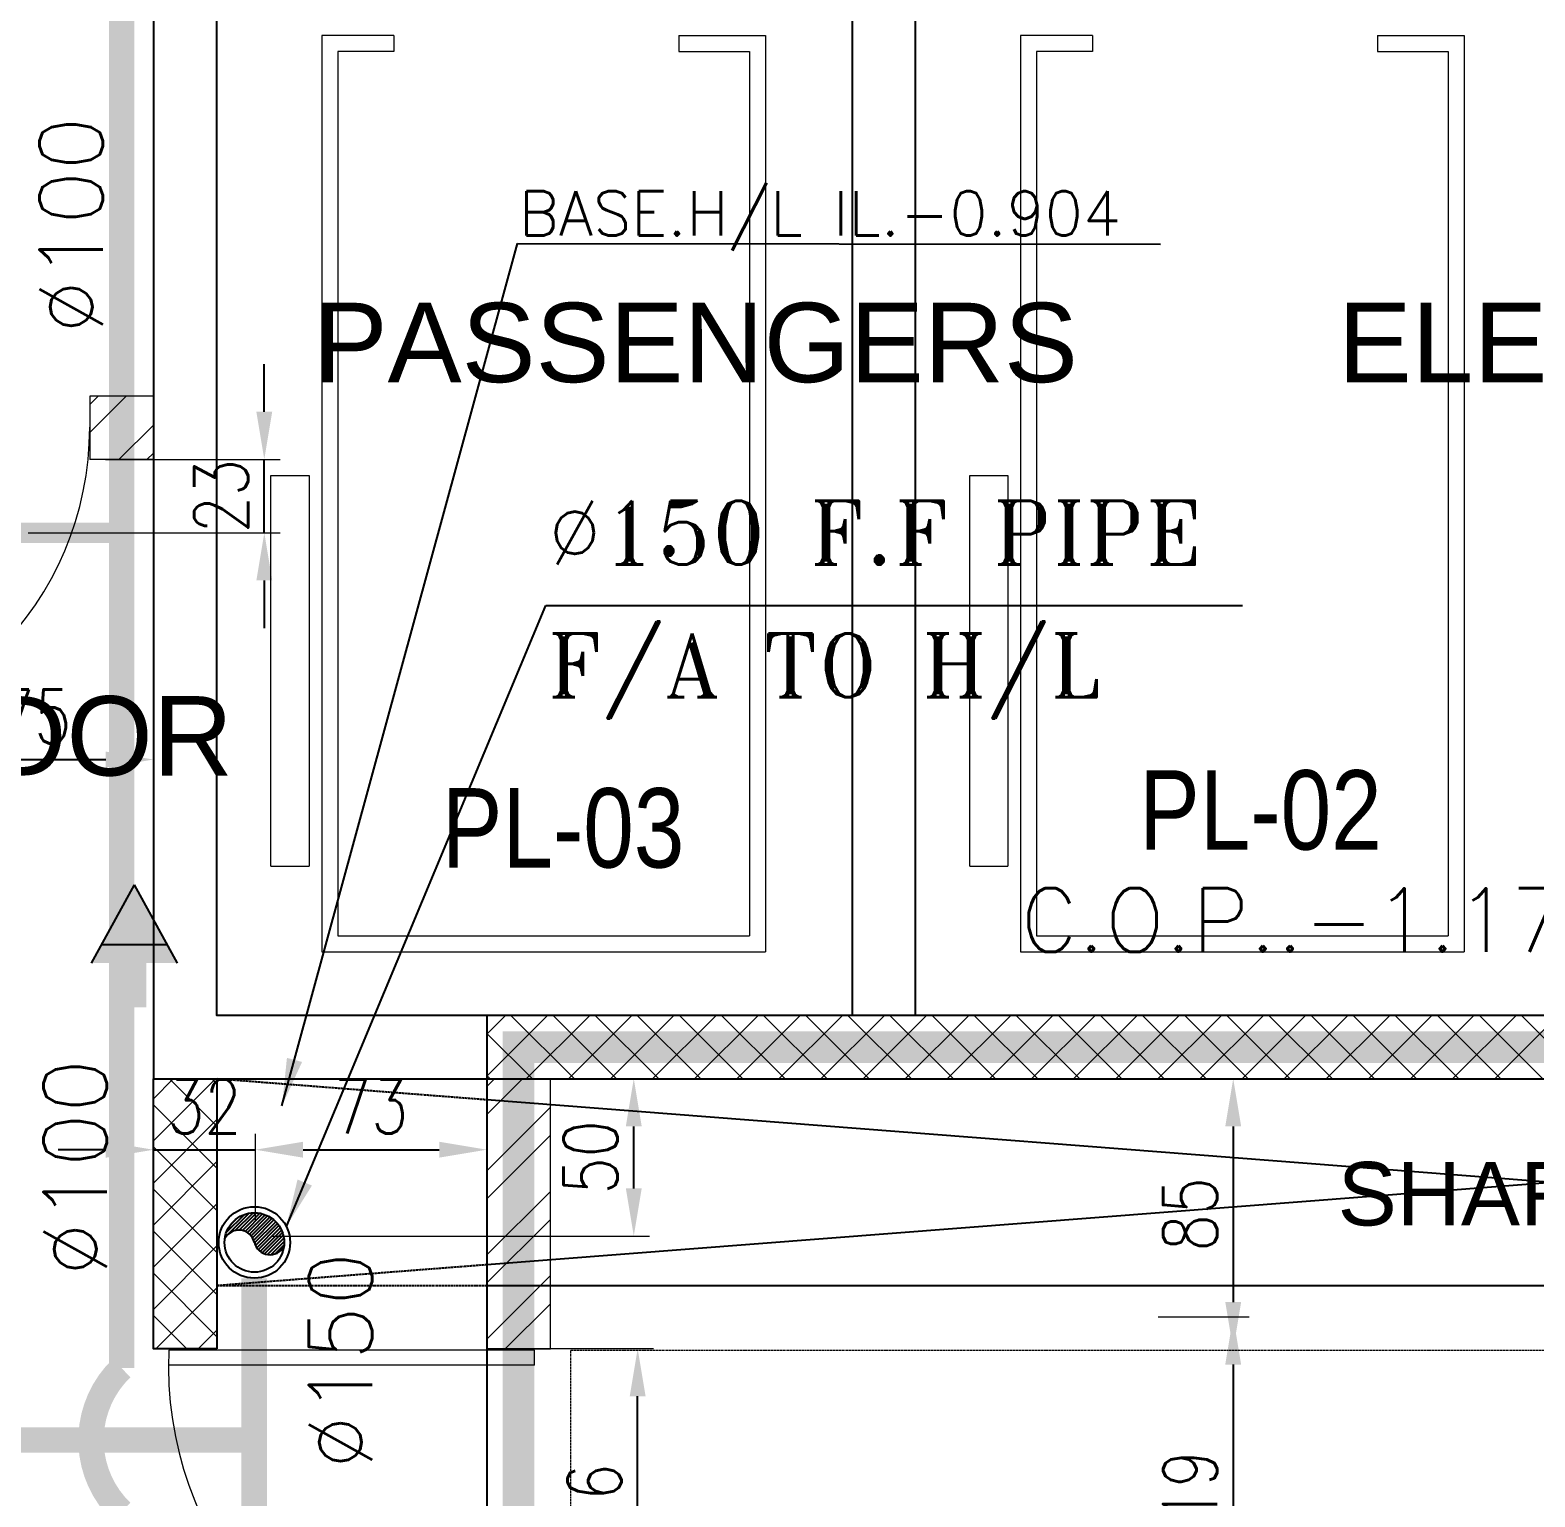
# Model space of a CAD drawing. Header units: inches. Extents: x 1355305 to 1448369, y 326920 to 386626.
# Drawn here: x 1382083 to 1386821, y 348243 to 352862 of the extents above; entities that cross this region are included whole.
import ezdxf
from ezdxf.enums import TextEntityAlignment as Align

# ---------------------------------------------------------------- set-up
doc = ezdxf.new("R2010")
doc.units = ezdxf.units.IN
doc.header["$MEASUREMENT"] = 0
for name, pattern in [('DASHDOT', [1, 0.5, -0.25, 0, -0.25]), ('DASHED2', [9.524999999999999, 6.35, -3.175]), ('HIDDEN', [9.524999999999999, 6.35, -3.175])]:
    doc.linetypes.add(name, pattern=pattern)
for name, color, linetype in [('0-FF-PIPE', 1, 'Continuous'), ('A-TEXT', 3, 'Continuous'), ('CWS', 130, 'Continuous'), ('DIM2', 222, 'Continuous'), ('DR ARROW', 6, 'Continuous'), ('DR-TEXT', 181, 'Continuous'), ('FFNEW', 252, 'Continuous'), ('FIRE BREECHING INLET', 41, 'DASHDOT'), ('FIRE MAIN PIPE', 7, 'Continuous'), ('FP-PIPE', 4, 'Continuous'), ('Hatch', 9, 'Continuous'), ('P-FIRE-TXT', 181, 'Continuous'), ('S-COL', 210, 'Continuous'), ('SHAFT', 7, 'Continuous'), ('SLEEVE', 2, 'Continuous'), ('TAXT', 3, 'Continuous'), ('TEXT', 181, 'Continuous')]:
    doc.layers.add(name, color=color, linetype=linetype)
for name, color, linetype, lineweight in [('A-BLOCK', 43, 'Continuous', 13), ('A-DOOR', 10, 'Continuous', 15), ('A-ELEVATOR', 54, 'Continuous', 5), ('A-HATCH CONCRETE', 254, 'Continuous', 5), ('A-LEASING LINE', 7, 'DASHED2', 9), ('escape route', 8, 'HIDDEN', 15), ('wall hatch', 252, 'Continuous', 0)]:
    doc.layers.add(name, color=color, linetype=linetype, lineweight=lineweight)
doc.styles.add('ARIAL', font='ARIALN.TTF')
doc.styles.add('MECH', font='romans.shx')
doc.styles.add('ROMANS', font='romans__.ttf', dxfattribs={"width": 0.8})
doc.styles.add('ROMANT', font='ROMANT.shx')
doc.styles.add('style1', font='arial.ttf')
doc.dimstyles.new('GRAND CINEMA', dxfattribs={"dimtxt": 180, "dimasz": 150, "dimexe": 0.18, "dimexo": 0.06, "dimgap": 100, "dimtad": 1, "dimdec": 0, "dimlfac": 0.1, "dimzin": 1, "dimdsep": 46, "dimtxsty": 'MECH', "dimcen": 0.09, "dimdle": 0.2, "dimclrd": 222, "dimclre": 222, "dimclrt": 3, "dimadec": 0, "dimazin": 0, "dimtfac": 1, "dimtdec": 0, "dimtix": 1, "dimtmove": 2, "dimatfit": 3, "dimfxl": 1, "dimtolj": 1, "dimtzin": 0, "dimlwd": -1, "dimarcsym": 0})

# ---------------------------------------------------------------- blocks, each defined once
blk = doc.blocks.new('SEDRGFE')
at = {"layer": 'wall hatch', "ltscale": 500}
h = blk.add_hatch(dxfattribs=at)
h.set_pattern_fill('ANSI32', color=250, scale=500)
h.set_pattern_definition([(45, (1341716.94421948, 266100.535076289), (-132.5825214724777, 132.5825214724777), []), (45, (1341805.33256698, 266100.535076289), (-132.5825214724777, 132.5825214724777), [])])
h.paths.add_polyline_path([(1363460.447110906, 684587.5531384656), (1363260.447110906, 684587.5531387597), (1363260.447110906, 683737.5531389068), (1363416.767754842, 683737.5531386128), (1363460.447110887, 683737.5531384657)])
at = {"color": 250, "linetype": 'Continuous', "ltscale": 100}
blk.add_lwpolyline([(1389809.827178306, 674587.5531384656), (1389809.827178306, 680290.4580612421), (1389609.827178306, 680287.5531384655), (1388060.248555238, 680287.5531384657), (1388060.248555238, 686287.5531384657), (1384199.576223855, 686287.5531384068), (1384199.576223855, 693088.7208787417), (1385202.968846387, 692941.6240858629), (1385236.290825309, 693138.9020318149), (1385780.29710761, 696950.2695405331), (1386823.143637744, 704255.839256378), (1386865.470570824, 704552.8382980259), (1351200.254243582, 709613.1173584736), (1350433.73986931, 697904.0557742533), (1372210.580795567, 694796.0376300772), (1372208.772478453, 688237.4433332592), (1371310.458064859, 688237.4433332593), (1371310.458064859, 688037.5531384655), (1371310.458064859, 684787.5531387375), (1363260.447110901, 684787.5531387375), (1363260.447110901, 684587.5531384655), (1363260.447110901, 674587.5531384656), (1389809.827178306, 674587.5531384652)], dxfattribs=at)
at = {"layer": 'A-BLOCK', "color": 250, "ltscale": 100}
for p, q in [((1363260.447110906, 683737.5531387598), (1363260.447110906, 684587.5531387595)), ((1363460.447110906, 683737.5531387598), (1363460.447110906, 684587.5531387595)), ((1363260.447110887, 683737.5531384657), (1363460.447110887, 683737.5531384657)), ((1363460.447110887, 683737.5531384657), (1363260.447110887, 683737.5531384657)), ((1363460.447110906, 683737.5531387598), (1363260.447110906, 683737.5531387598)), ((1363260.447110906, 683737.5531387598), (1363460.447110906, 683737.5531387598))]:
    blk.add_line(p, q, dxfattribs=at)
at = {"layer": 'A-DOOR', "color": 250}
for p, q in [((1363410.447110887, 683734.0389868815), (1363260.447110901, 683734.0389868815)), ((1363410.447110887, 683686.6705655348), (1363410.447110887, 683734.0389868815)), ((1363410.447110887, 683686.6705655348), (1363260.447110901, 683686.6705655348)), ((1363410.447110906, 683686.6705658289), (1363260.447110901, 683686.6705658289))]:
    blk.add_line(p, q, dxfattribs=at)
at = {"layer": 'A-HATCH CONCRETE', "color": 250, "linetype": 'Continuous'}
for p, q in [((1363260.447110901, 684728.6897777807), (1363319.310471586, 684787.5531384657)), ((1363260.447110901, 684596.1072563081), (1363451.892993059, 684787.5531384657)), ((1363536.479967402, 684587.5531384657), (1363336.479967402, 684787.5531384659)), ((1363384.475514531, 684587.5531384659), (1363584.475514531, 684787.5531384657)), ((1363669.062488874, 684587.5531384659), (1363469.062488874, 684787.5531384659)), ((1363517.058036004, 684587.5531384657), (1363717.058036004, 684787.5531384657)), ((1363801.645010347, 684587.5531384657), (1363601.645010347, 684787.5531384657)), ((1363649.640557477, 684587.5531384659), (1363849.640557476, 684787.5531384656)), ((1363934.227531819, 684587.5531384659), (1363734.227531819, 684787.5531384659)), ((1363782.223078949, 684587.5531384657), (1363982.223078949, 684787.5531384657)), ((1364066.810053292, 684587.5531384657), (1363866.810053292, 684787.5531384656)), ((1363914.805600421, 684587.5531384659), (1364114.805600421, 684787.5531384656)), ((1364199.392574764, 684587.5531384659), (1363999.392574764, 684787.5531384657)), ((1364047.388121894, 684587.5531384657), (1364247.388121894, 684787.5531384656)), ((1364331.975096237, 684587.5531384657), (1364131.975096237, 684787.5531384656)), ((1364179.970643366, 684587.5531384659), (1364379.970643366, 684787.5531384656)), ((1364464.557617709, 684587.5531384659), (1364264.557617709, 684787.5531384657)), ((1364312.553164839, 684587.5531384657), (1364512.553165111, 684787.5531387375)), ((1364597.140139182, 684587.5531384657), (1364397.140139182, 684787.5531384657)), ((1364445.135686311, 684587.5531384659), (1364645.135686311, 684787.5531384659)), ((1364729.722660654, 684587.5531384657), (1364529.722660383, 684787.5531387375)), ((1364577.718207784, 684587.5531384657), (1364777.718207784, 684787.553138466)), ((1364862.305182127, 684587.5531384657), (1364662.305182127, 684787.5531384659)), ((1364710.300729256, 684587.5531384659), (1364910.300729256, 684787.5531384659)), ((1364994.887703599, 684587.5531384657), (1364794.887703599, 684787.5531384659)), ((1364842.883250729, 684587.5531384657), (1365042.883250729, 684787.553138466)), ((1365127.470225072, 684587.5531384657), (1364927.470225071, 684787.553138466)), ((1364975.465772201, 684587.5531384659), (1365175.465772201, 684787.5531384659)), ((1365260.052746544, 684587.5531384657), (1365060.052746544, 684787.5531384659)), ((1365108.048293674, 684587.5531384657), (1365308.048293674, 684787.5531384659)), ((1365392.635268016, 684587.5531384657), (1365192.635268016, 684787.553138466)), ((1365240.630815146, 684587.5531384659), (1365440.630815146, 684787.5531384659)), ((1365525.217789489, 684587.5531384657), (1365325.217789489, 684787.5531384659)), ((1365373.213336619, 684587.5531384657), (1365573.213336619, 684787.5531384659)), ((1365657.800310961, 684587.5531384657), (1365457.800310961, 684787.553138466)), ((1365505.795858091, 684587.5531384659), (1365705.795858091, 684787.5531384659)), ((1365790.382832434, 684587.5531384657), (1365590.382832434, 684787.5531384659)), ((1365638.378379564, 684587.5531384657), (1365838.378379564, 684787.5531384657)), ((1365922.965353906, 684587.5531384657), (1365722.965353906, 684787.5531384659)), ((1365770.960901036, 684587.5531384659), (1365970.960901036, 684787.5531384659)), ((1366055.547875379, 684587.5531384657), (1365855.547875379, 684787.5531384659)), ((1365903.543422509, 684587.5531384657), (1366103.543422509, 684787.5531384657)), ((1366188.130396852, 684587.5531384657), (1365988.130396851, 684787.5531384659)), ((1366036.125943981, 684587.5531384659), (1366236.125943981, 684787.5531384659)), ((1366320.712918324, 684587.5531384657), (1366120.712918324, 684787.5531384659)), ((1366168.708465453, 684587.5531384657), (1366368.708465453, 684787.5531384657)), ((1366453.295439796, 684587.5531384657), (1366253.295439796, 684787.5531384659)), ((1366301.290986926, 684587.5531384659), (1366501.290986926, 684787.5531384659)), ((1366585.877961269, 684587.5531384657), (1366385.877961269, 684787.5531384659)), ((1366433.873508398, 684587.5531384657), (1366633.87350843, 684787.5531384976)), ((1366718.460482741, 684587.5531384657), (1366518.460482741, 684787.5531384659)), ((1363403.897445929, 684587.5531384659), (1363260.447110902, 684731.0034734937)), ((1363271.314924457, 684587.5531384657), (1363260.447110901, 684598.4209520213))]:
    blk.add_line(p, q, dxfattribs=at)
at = {"layer": 'escape route', "color": 250, "ltscale": 0.5}
for p, q in [((1363524.576223351, 683734.0389865874), (1381474.57622386, 683734.0389865874)), ((1363524.576223351, 682234.0389865874), (1363524.576223351, 683734.0389865874))]:
    blk.add_line(p, q, dxfattribs=at)
at = {"layer": 'S-COL', "color": 250}
for points in [[(1364410.458064863, 684787.5531387375), (1364410.458064863, 684787.5531384656), (1363260.447110901, 684787.5531384656)], [(1363260.447110901, 684587.5531384657), (1369010.458064863, 684587.5531384657), (1369010.458064863, 684787.5531428793)], [(1366610.458064863, 684787.5531387375), (1366610.458064863, 684787.5531384657), (1364610.458064863, 684787.5531384659)]]:
    blk.add_lwpolyline(points, dxfattribs=at)
at = {"layer": 'SHAFT', "color": 250, "ltscale": 0.5}
for p, q in [((1363260.447110901, 684003.3699566603), (1370810.458064863, 684587.5531384654)), ((1370785.458064863, 683937.5531384654), (1363260.447110901, 684521.5838396341)), ((1363260.447110901, 683937.5531384654), (1370785.458064863, 683937.5531384654))]:
    blk.add_line(p, q, dxfattribs=at)
at = {"layer": 'TAXT', "color": 250, "ltscale": 100, "style": 'style1'}
for p in [(1365939.303889726, 684126.169724406), (1365939.303889745, 684126.1697247)]:
    blk.add_text('SHAFT ABOVE', height=200, dxfattribs=at).set_placement(p)
blk = doc.blocks.new('SWGDCSTHYTD')
at = {"layer": 'A-HATCH CONCRETE'}
h = blk.add_hatch(dxfattribs=at)
h.set_pattern_fill('ANSI37', color=254, scale=750)
h.set_pattern_definition([(45, (1361977.670933246, -12529.20693418721), (-66.29126073623883, 66.29126073623884), []), (135, (1361977.670933246, -12529.20693418721), (-66.29126073623884, -66.29126073623883), [])])
h.paths.add_polyline_path([(1382671.184778631, 405107.8111279896), (1382471.184778631, 405107.8111279896), (1382471.184778631, 405957.811127989), (1382671.184778631, 405957.811127989)])
at = {"layer": 'wall hatch'}
h = blk.add_hatch(dxfattribs=at)
h.set_pattern_fill('ANSI32', color=254, scale=500)
h.set_pattern_definition([(45, (1361977.670933246, -12529.20693418721), (-132.5825214724777, 132.5825214724777), []), (45, (1362066.059280746, -12529.20693418721), (-132.5825214724777, 132.5825214724777), [])])
h.paths.add_polyline_path([(1381154.190470921, 408110.1874043139), (1381154.190470921, 408110.1874043142), (1381154.190470921, 407910.1874046078)])
h.paths.add_polyline_path([(1382471.184778628, 408107.8111279898), (1382270.805396088, 408107.8111279896), (1382270.805396088, 407907.8111279896), (1382471.184778628, 407907.8111279898)])
at = {"color": 254, "linetype": 'Continuous', "ltscale": 100}
blk.add_lwpolyline([(1410070.553892071, 395957.8111279894), (1410070.553892071, 401660.7160507659), (1409870.553892071, 401657.8111279893), (1408320.975269003, 401657.8111279897), (1408320.975269003, 407657.8111279897), (1404460.30293762, 407657.8111279308), (1404460.30293762, 414458.9788682655), (1405463.695560153, 414311.8820753867), (1405497.017539074, 414509.1600213387), (1406041.023821375, 418320.5275300569), (1407083.870351509, 425626.0972459019), (1407126.19728459, 425923.0962875498), (1371460.980957348, 430983.3753479974), (1370694.466583075, 419274.3137637771), (1392471.307509332, 416166.295619601), (1392469.499192218, 409607.7013227831), (1391571.184778624, 409607.7013227831), (1391571.184778624, 409407.8111279893), (1391571.184778624, 406157.8111282613), (1383521.173824667, 406157.8111282613), (1383521.173824667, 405957.8111279893), (1383521.173824667, 395957.8111279894), (1410070.553892071, 395957.811127989)], dxfattribs=at)
at = {"layer": 'A-BLOCK', "color": 254, "ltscale": 100}
for p, q in [((1382470.554166629, 408407.8111279897), (1382470.554166629, 408207.8111279897)), ((1382270.805396107, 408107.811127696), (1382270.805396107, 407907.8111276957)), ((1382270.805396088, 408107.81112799), (1382270.805396088, 407907.8111279898)), ((1382470.554166629, 408107.8111276957), (1382270.805396107, 408107.8111276955)), ((1382470.55416661, 408107.8111279898), (1382270.805396088, 408107.8111279896)), ((1382471.184778628, 407907.8111276957), (1382270.805396107, 407907.8111276955)), ((1382471.184778628, 407907.8111279898), (1382270.805396088, 407907.8111279896)), ((1382670.554166631, 406957.8111279892), (1382670.554166631, 407157.8111280197)), ((1382670.55416665, 406957.8111282833), (1382670.55416665, 407157.8111283138)), ((1382671.18477861, 405957.8111279892), (1383510.930442514, 405957.8111279892)), ((1382671.184778628, 405957.8111282833), (1383510.930442533, 405957.8111282833)), ((1383521.173824671, 405107.8111282836), (1383521.173824671, 405957.8111282833))]:
    blk.add_line(p, q, dxfattribs=at)
at = {"layer": 'A-DOOR', "color": 254}
for p, q in [((1383521.173824667, 405104.2969764053), (1382519.515980746, 405104.2969764053)), ((1383521.173824667, 405056.9285550587), (1382518.542245705, 405056.9285550587)), ((1383521.173824667, 405056.9285553527), (1382518.542245724, 405056.9285553527))]:
    blk.add_line(p, q, dxfattribs=at)
for centre, radius, start, end in [((1381270.805396088, 408010.1874044609), 1000, 270, 0), ((1383667.816992071, 405057.5444444759), 1149.252370833838, 177.6685171881174, 262.6691447262796)]:
    blk.add_arc(centre, radius, start, end, dxfattribs=at)
at = {"layer": 'A-ELEVATOR', "color": 254}
for p, q in [((1383228.506710121, 409242.7037515288), (1383001.625723324, 409242.7035972719)), ((1383228.506710121, 409242.7037515288), (1383001.625723324, 409242.7035972719)), ((1383228.50671014, 409242.7037518228), (1383001.625723342, 409242.703597566)), ((1383228.50671014, 409242.7037518228), (1383001.625723342, 409242.703597566)), ((1383001.625723324, 409242.7035972719), (1383001.626834175, 406358.0217816063)), ((1383001.625723324, 409242.7035972719), (1383001.626834175, 406358.0217816063)), ((1383001.625723342, 409242.703597566), (1383001.626834194, 406358.0217819003)), ((1383001.625723342, 409242.703597566), (1383001.626834194, 406358.0217819003)), ((1383228.506710121, 409242.7036683207), (1383228.506748685, 409192.6712224727)), ((1383228.506710121, 409242.7036683207), (1383228.506748685, 409192.6712224727)), ((1383228.50671014, 409242.7036686147), (1383228.506748704, 409192.6712227667)), ((1383228.50671014, 409242.7036686147), (1383228.506748704, 409192.6712227667)), ((1384125.345709108, 409242.7043686752), (1384398.47465279, 409242.7045229917)), ((1384125.345709108, 409242.7043686752), (1384398.47465279, 409242.7045229917)), ((1384125.345709127, 409242.7043689693), (1384398.474652809, 409242.7045232857)), ((1384125.345709127, 409242.7043689693), (1384398.474652809, 409242.7045232857)), ((1384125.345709108, 409242.7044651752), (1384125.345747672, 409192.6720193272)), ((1384125.345709108, 409242.7044651752), (1384125.345747672, 409192.6720193272)), ((1384125.345709127, 409242.7044654692), (1384125.345747691, 409192.6720196212)), ((1384125.345709127, 409242.7044654692), (1384125.345747691, 409192.6720196212)), ((1384398.47465279, 409242.7045229917), (1384398.475763611, 406358.023249609)), ((1384398.47465279, 409242.7045229917), (1384398.475763611, 406358.023249609)), ((1384398.474652809, 409242.7045232857), (1384398.47576363, 406358.0232499031)), ((1384398.474652809, 409242.7045232857), (1384398.47576363, 406358.0232499031)), ((1385428.506710121, 409242.7037515288), (1385201.625723324, 409242.7035972719)), ((1385428.506710121, 409242.7037515288), (1385201.625723324, 409242.7035972719)), ((1385428.50671014, 409242.7037518228), (1385201.625723342, 409242.703597566)), ((1385428.50671014, 409242.7037518228), (1385201.625723342, 409242.703597566)), ((1385201.625723324, 409242.7035972719), (1385201.626834175, 406358.0217816063)), ((1385201.625723324, 409242.7035972719), (1385201.626834175, 406358.0217816063)), ((1385201.625723342, 409242.703597566), (1385201.626834194, 406358.0217819003)), ((1385201.625723342, 409242.703597566), (1385201.626834194, 406358.0217819003)), ((1385428.506710121, 409242.7036683207), (1385428.506748685, 409192.6712224727)), ((1385428.506710121, 409242.7036683207), (1385428.506748685, 409192.6712224727)), ((1385428.50671014, 409242.7036686147), (1385428.506748704, 409192.6712227667)), ((1385428.50671014, 409242.7036686147), (1385428.506748704, 409192.6712227667)), ((1386325.345709108, 409242.7043686752), (1386598.47465279, 409242.7045229917)), ((1386325.345709108, 409242.7043686752), (1386598.47465279, 409242.7045229917)), ((1386325.345709127, 409242.7043689693), (1386598.474652809, 409242.7045232857)), ((1386325.345709127, 409242.7043689693), (1386598.474652809, 409242.7045232857)), ((1386325.345709108, 409242.7044651752), (1386325.345747672, 409192.6720193272)), ((1386325.345709108, 409242.7044651752), (1386325.345747672, 409192.6720193272)), ((1386325.345709127, 409242.7044654692), (1386325.345747691, 409192.6720196212)), ((1386325.345709127, 409242.7044654692), (1386325.345747691, 409192.6720196212)), ((1386598.47465279, 409242.7045229917), (1386598.475763611, 406358.023249609)), ((1386598.47465279, 409242.7045229917), (1386598.475763611, 406358.023249609)), ((1386598.474652809, 409242.7045232857), (1386598.47576363, 406358.0232499031)), ((1386598.474652809, 409242.7045232857), (1386598.47576363, 406358.0232499031)), ((1383228.506748685, 409192.6713056808), (1383051.658207706, 409192.6711899881)), ((1383228.506748685, 409192.6713056808), (1383051.658207706, 409192.6711899881)), ((1383228.506748704, 409192.6713059748), (1383051.658207725, 409192.6711902822)), ((1383228.506748704, 409192.6713059748), (1383051.658207725, 409192.6711902822)), ((1383051.658207706, 409192.6711899881), (1383051.659241429, 406408.0542660184)), ((1383051.658207706, 409192.6711899881), (1383051.659241429, 406408.0542660184)), ((1383051.658207725, 409192.6711902822), (1383051.659241448, 406408.0542663125)), ((1383051.658207725, 409192.6711902822), (1383051.659241448, 406408.0542663125)), ((1384125.345747672, 409192.6719228273), (1384348.442245536, 409192.6720385795)), ((1384125.345747672, 409192.6719228273), (1384348.442245536, 409192.6720385795)), ((1384125.345747691, 409192.6719231213), (1384348.442245555, 409192.6720388735)), ((1384125.345747691, 409192.6719231213), (1384348.442245555, 409192.6720388735)), ((1384348.442245536, 409192.6720385795), (1384348.443279229, 406408.0556568928)), ((1384348.442245536, 409192.6720385795), (1384348.443279229, 406408.0556568928)), ((1384348.442245555, 409192.6720388735), (1384348.443279248, 406408.0556571869)), ((1384348.442245555, 409192.6720388735), (1384348.443279248, 406408.0556571869)), ((1385428.506748685, 409192.6713056808), (1385251.658207706, 409192.6711899881)), ((1385428.506748685, 409192.6713056808), (1385251.658207706, 409192.6711899881)), ((1385428.506748704, 409192.6713059748), (1385251.658207725, 409192.6711902822)), ((1385428.506748704, 409192.6713059748), (1385251.658207725, 409192.6711902822)), ((1385251.658207706, 409192.6711899881), (1385251.659241429, 406408.0542660184)), ((1385251.658207706, 409192.6711899881), (1385251.659241429, 406408.0542660184)), ((1385251.658207725, 409192.6711902822), (1385251.659241448, 406408.0542663125)), ((1385251.658207725, 409192.6711902822), (1385251.659241448, 406408.0542663125)), ((1386325.345747672, 409192.6719228273), (1386548.442245536, 409192.6720385795)), ((1386325.345747672, 409192.6719228273), (1386548.442245536, 409192.6720385795)), ((1386325.345747691, 409192.6719231213), (1386548.442245555, 409192.6720388735)), ((1386325.345747691, 409192.6719231213), (1386548.442245555, 409192.6720388735)), ((1386548.442245536, 409192.6720385795), (1386548.443279229, 406408.0556568928)), ((1386548.442245536, 409192.6720385795), (1386548.443279229, 406408.0556568928)), ((1386548.442245555, 409192.6720388735), (1386548.443279248, 406408.0556571869)), ((1386548.442245555, 409192.6720388735), (1386548.443279248, 406408.0556571869)), ((1382841.54786264, 407857.550191665), (1382961.625732622, 407857.550284231)), ((1382841.54786264, 407857.550191665), (1382961.625732622, 407857.550284231)), ((1382841.547862659, 407857.550191959), (1382961.625732641, 407857.550284525)), ((1382841.547862659, 407857.550191959), (1382961.625732641, 407857.550284525)), ((1382841.548610678, 406627.7913245204), (1382841.548127195, 407857.550191665)), ((1382841.548610678, 406627.7913245204), (1382841.548127195, 407857.550191665)), ((1382841.548610697, 406627.7913248144), (1382841.548127214, 407857.550191959)), ((1382841.548610697, 406627.7913248144), (1382841.548127214, 407857.550191959)), ((1382961.625997177, 407857.550284231), (1382961.626560322, 406627.7914170864)), ((1382961.625997177, 407857.550284231), (1382961.626560322, 406627.7914170864)), ((1382961.625997196, 407857.550284525), (1382961.62656034, 406627.7914173804)), ((1382961.625997196, 407857.550284525), (1382961.62656034, 406627.7914173804)), ((1385041.54786264, 407857.550191665), (1385161.625732622, 407857.550284231)), ((1385041.54786264, 407857.550191665), (1385161.625732622, 407857.550284231)), ((1385041.547862659, 407857.550191959), (1385161.625732641, 407857.550284525)), ((1385041.547862659, 407857.550191959), (1385161.625732641, 407857.550284525)), ((1385041.548610678, 406627.7913245204), (1385041.548127195, 407857.550191665)), ((1385041.548610678, 406627.7913245204), (1385041.548127195, 407857.550191665)), ((1385041.548610697, 406627.7913248144), (1385041.548127214, 407857.550191959)), ((1385041.548610697, 406627.7913248144), (1385041.548127214, 407857.550191959)), ((1385161.625997177, 407857.550284231), (1385161.626560322, 406627.7914170864)), ((1385161.625997177, 407857.550284231), (1385161.626560322, 406627.7914170864)), ((1385161.625997196, 407857.550284525), (1385161.62656034, 406627.7914173804)), ((1385161.625997196, 407857.550284525), (1385161.62656034, 406627.7914173804)), ((1382841.548610678, 406627.7913245204), (1382961.626560322, 406627.7913795077)), ((1382841.548610678, 406627.7913245204), (1382961.626560322, 406627.7913795077)), ((1382841.548610697, 406627.7913248144), (1382961.62656034, 406627.7913798018)), ((1382841.548610697, 406627.7913248144), (1382961.62656034, 406627.7913798018)), ((1385041.548610678, 406627.7913245204), (1385161.626838079, 406627.7914170864)), ((1385041.548610678, 406627.7913245204), (1385161.626838079, 406627.7914170864)), ((1385041.548610697, 406627.7913248144), (1385161.626838098, 406627.7914173804)), ((1385041.548610697, 406627.7913248144), (1385161.626838098, 406627.7914173804)), ((1383051.659241429, 406408.0545305439), (1384348.443279229, 406408.0553790756)), ((1383051.659241429, 406408.0545305439), (1384348.443279229, 406408.0553790756)), ((1383051.659241448, 406408.0545308379), (1384348.443279248, 406408.0553793696)), ((1383051.659241448, 406408.0545308379), (1384348.443279248, 406408.0553793696)), ((1385251.659241429, 406408.0545305439), (1386548.443279229, 406408.0553790756)), ((1385251.659241429, 406408.0545305439), (1386548.443279229, 406408.0553790756)), ((1385251.659241448, 406408.0545308379), (1386548.443279248, 406408.0553793696)), ((1385251.659241448, 406408.0545308379), (1386548.443279248, 406408.0553793696)), ((1383001.626834145, 406358.0220461317), (1384398.475763611, 406358.0229718514)), ((1383001.626834145, 406358.0220461317), (1384398.475763611, 406358.0229718514)), ((1383001.626834164, 406358.0220464257), (1384398.47576363, 406358.0229721455)), ((1383001.626834164, 406358.0220464257), (1384398.47576363, 406358.0229721455)), ((1385201.626834145, 406358.0220461317), (1386598.475763611, 406358.0229718514)), ((1385201.626834145, 406358.0220461317), (1386598.475763611, 406358.0229718514)), ((1385201.626834164, 406358.0220464257), (1386598.47576363, 406358.0229721455)), ((1385201.626834164, 406358.0220464257), (1386598.47576363, 406358.0229721455))]:
    blk.add_line(p, q, dxfattribs=at)
at = {"layer": 'S-COL', "color": 254, "linetype": 'ByBlock'}
blk.add_lwpolyline([(1386871.184778628, 406157.8111279896), (1384871.184778628, 406157.8111279897), (1384871.184778628, 409407.8111279896), (1385271.184778628, 409407.8111279896), (1385271.184778628, 409607.8111279894), (1384271.184778628, 409607.8111279897), (1384271.184778628, 409457.8111278246), (1384271.185362583, 409457.8111278246), (1384271.185362583, 409407.8111279896), (1384671.184778628, 409407.8111279896), (1384671.184778628, 406157.8111279894), (1382671.184778628, 406157.8111279894), (1382671.184778628, 409407.8111279898), (1383071.184778628, 409407.8111279898), (1383071.184778628, 409607.8111279897), (1382471.184778628, 409607.8111279897), (1382471.184778628, 405957.8111279896), (1383521.173824667, 405957.8111279896)], dxfattribs=at)
blk.add_lwpolyline([(1382671.184778631, 405107.8111279896), (1382471.184778631, 405107.8111279896), (1382471.184778631, 405957.811127989), (1382671.184778631, 405957.811127989)], close=True, dxfattribs=at)
at = {"layer": 'SHAFT', "color": 254, "linetype": 'HIDDEN', "ltscale": 0.5}
for p, q in [((1383521.173824667, 405891.841829158), (1382671.184778628, 405957.8111282833)), ((1382670.554166649, 405307.8111279892), (1383521.173824667, 405373.6279461842)), ((1382670.554166649, 405307.8111279892), (1383521.173824667, 405307.8111279892))]:
    blk.add_line(p, q, dxfattribs=at)
at = {"layer": 'A-TEXT', "color": 254, "style": 'ARIAL'}
for s, p in [('PL-02', (1385574.926333731, 406679.7710805928)), ('PL-02', (1385574.92633375, 406679.7710808868)), ('PL-03', (1383379.165900846, 406623.3393452148)), ('PL-03', (1383379.165900865, 406623.3393455088))]:
    blk.add_text(s, height=250, rotation=0.004241547478433473, dxfattribs=at).set_placement(p)
at = {"layer": 'TEXT', "color": 254, "ltscale": 0.5, "style": 'style1'}
for s, p in [('PASSENGERS ', (1382975.94737881, 408151.6535938027)), ('ELEVATOR', (1386200.447336707, 408151.6535938027))]:
    blk.add_text(s, height=250, dxfattribs=at).set_placement(p)
at = {"layer": 'TEXT', "color": 254, "ltscale": 0.5, "insert": (1380820.302937116, 407163.1125613375), "char_height": 250, "width": 4139.905060350208, "attachment_point": 1, "style": 'style1'}
blk.add_mtext('CORRIDOR', dxfattribs=at)
blk = doc.blocks.new('*D1078')
at = {"layer": 'Defpoints', "color": 0, "transparency": 16777216}
for p in [(12613.32227136148, -24364.31499755429), (12613.32227136148, -25217.82914943254), (12613.32227136148, -25217.82914943254)]:
    blk.add_point(p, dxfattribs=at)
at = {"layer": 'DIM2', "color": 222, "transparency": 16777216}
blk.add_line((12613.32227136148, -24514.31499755429), (12613.32227136148, -25067.82914943254), dxfattribs=at)
for points in [[(12588.32227136148, -24514.31499755429), (12638.32227136148, -24514.31499755429), (12613.32227136148, -24364.31499755429)], [(12588.32227136148, -25067.82914943254), (12638.32227136148, -25067.82914943254), (12613.32227136148, -25217.82914943254)]]:
    blk.add_solid(points, dxfattribs=at)
at = {"layer": 'DIM2', "color": 3, "transparency": 16777216, "insert": (12477.54040539565, -24791.07207349341), "char_height": 170, "attachment_point": 5, "rotation": 90, "style": 'ROMANS'}
blk.add_mtext('\\A1;85', dxfattribs=at)
blk = doc.blocks.new('*D1079')
at = {"layer": 'Defpoints', "color": 0, "transparency": 16777216}
for p in [(12326.79724401794, -25114.3793406703), (11657.75020081806, -26304.33701195318), (12613.26227136166, -26304.33701195318)]:
    blk.add_point(p, dxfattribs=at)
at = {"layer": 'DIM2', "color": 222, "lineweight": -2, "transparency": 16777216}
for p, q in [((12376.79724401794, -25114.3793406703), (12663.26227136166, -25114.3793406703)), ((11707.75020081806, -26304.33701195318), (12663.26227136166, -26304.33701195318))]:
    blk.add_line(p, q, dxfattribs=at)
at = {"layer": 'DIM2', "color": 222, "transparency": 16777216}
blk.add_line((12613.26227136166, -25264.3793406703), (12613.26227136166, -26154.33701195318), dxfattribs=at)
for points in [[(12588.26227136166, -25264.3793406703), (12638.26227136166, -25264.3793406703), (12613.26227136166, -25114.3793406703)], [(12588.26227136166, -26154.33701195318), (12638.26227136166, -26154.33701195318), (12613.26227136166, -26304.33701195318)]]:
    blk.add_solid(points, dxfattribs=at)
at = {"layer": 'DIM2', "color": 3, "transparency": 16777216, "insert": (12477.48040539583, -25709.35817631174), "char_height": 170, "attachment_point": 5, "rotation": 90, "style": 'ROMANS'}
blk.add_mtext('\\A1;119', dxfattribs=at)
blk = doc.blocks.new('*D1227')
at = {"layer": 'Defpoints', "color": 0, "transparency": 16777216}
for p in [(9012.942888821475, -22414.3149978483), (9562.460128779756, -22414.3149978483), (8769.406999101397, -22645.53635110235)]:
    blk.add_point(p, dxfattribs=at)
at = {"layer": 'DIM2', "color": 252, "transparency": 16777216}
for p, q in [((9562.460128779756, -22264.3149978483), (9562.460128779756, -22114.3149978483)), ((9562.460128779756, -22645.53635110235), (9562.460128779756, -22414.3149978483)), ((9562.460128779756, -22795.53635110235), (9562.460128779756, -22945.53635110235))]:
    blk.add_line(p, q, dxfattribs=at)
at = {"layer": 'DIM2', "color": 252, "lineweight": -2, "transparency": 16777216}
for p, q in [((9062.942888821475, -22414.3149978483), (9612.460128779756, -22414.3149978483)), ((8819.406999101397, -22645.53635110235), (9612.460128779756, -22645.53635110235))]:
    blk.add_line(p, q, dxfattribs=at)
at = {"layer": 'DIM2', "color": 252, "transparency": 16777216}
for points in [[(9537.460128779756, -22264.3149978483), (9587.460128779756, -22264.3149978483), (9562.460128779756, -22414.3149978483)], [(9537.460128779756, -22795.53635110235), (9587.460128779756, -22795.53635110235), (9562.460128779756, -22645.53635110235)]]:
    blk.add_solid(points, dxfattribs=at)
at = {"layer": 'DIM2', "color": 252, "transparency": 16777216, "insert": (9426.678262813924, -22529.92567447532), "char_height": 170, "attachment_point": 5, "rotation": 90, "style": 'ROMANS'}
blk.add_mtext('\\A1;23', dxfattribs=at)
blk = doc.blocks.new('*D1229')
at = {"layer": 'Defpoints', "color": 0, "transparency": 16777216}
for p in [(8463.198696576757, -23002.45773706603), (9213.322271361481, -23002.45773706603), (9213.322271361481, -23359.31912302988)]:
    blk.add_point(p, dxfattribs=at)
at = {"layer": 'DIM2', "color": 252, "lineweight": -2, "transparency": 16777216}
for p, q in [((8463.198696576757, -23052.45773706603), (8463.198696576757, -23409.31912302988)), ((9213.322271361481, -23052.45773706603), (9213.322271361481, -23409.31912302988))]:
    blk.add_line(p, q, dxfattribs=at)
at = {"layer": 'DIM2', "color": 252, "transparency": 16777216}
blk.add_line((8613.198696576757, -23359.31912302988), (9063.322271361481, -23359.31912302988), dxfattribs=at)
for points in [[(8613.198696576757, -23334.31912302988), (8613.198696576757, -23384.31912302988), (8463.198696576757, -23359.31912302988)], [(9063.322271361481, -23334.31912302988), (9063.322271361481, -23384.31912302988), (9213.322271361481, -23359.31912302988)]]:
    blk.add_solid(points, dxfattribs=at)
at = {"layer": 'DIM2', "color": 252, "transparency": 16777216, "insert": (8838.26048396912, -23223.53725706405), "char_height": 170, "attachment_point": 5, "style": 'ROMANS'}
blk.add_mtext('\\A1;75', dxfattribs=at)
blk = doc.blocks.new('*D1232')
at = {"layer": 'Defpoints', "color": 0, "transparency": 16777216}
for p in [(10263.3113174045, -25214.31499755429), (10738.0422568405, -25214.31499755429), (9530.716301304987, -26170.56536789879)]:
    blk.add_point(p, dxfattribs=at)
at = {"layer": 'DIM2', "color": 252, "lineweight": -2, "transparency": 16777216}
for p, q in [((10313.3113174045, -25214.31499755429), (10788.0422568405, -25214.31499755429)), ((9580.716301304987, -26170.56536789879), (10788.0422568405, -26170.56536789879))]:
    blk.add_line(p, q, dxfattribs=at)
at = {"layer": 'DIM2', "color": 252, "transparency": 16777216}
blk.add_line((10738.0422568405, -26020.56536789879), (10738.0422568405, -25364.31499755429), dxfattribs=at)
for points in [[(10713.0422568405, -25364.31499755429), (10763.0422568405, -25364.31499755429), (10738.0422568405, -25214.31499755429)], [(10713.0422568405, -26020.56536789879), (10763.0422568405, -26020.56536789879), (10738.0422568405, -26170.56536789879)]]:
    blk.add_solid(points, dxfattribs=at)
at = {"layer": 'DIM2', "color": 252, "transparency": 16777216, "insert": (10602.26039087467, -25692.44018272654), "char_height": 170, "attachment_point": 5, "rotation": 90, "style": 'ROMANS'}
blk.add_mtext('\\A1;96', dxfattribs=at)
blk = doc.blocks.new('*D1289')
at = {"layer": 'Defpoints', "color": 0, "transparency": 16777216}
for p in [(9534.43622514233, -24588.02416202921), (9213.32227136381, -24775.13207261969), (9534.43622514233, -24859.72482614167)]:
    blk.add_point(p, dxfattribs=at)
at = {"layer": 'DIM2', "color": 252, "lineweight": -2, "transparency": 16777216}
for p, q in [((9213.32227136381, -24725.13207261969), (9213.32227136381, -24538.02416202921)), ((9534.43622514233, -24809.72482614167), (9534.43622514233, -24538.02416202921))]:
    blk.add_line(p, q, dxfattribs=at)
at = {"layer": 'DIM2', "color": 252, "transparency": 16777216}
for p, q in [((9063.32227136381, -24588.02416202921), (8913.32227136381, -24588.02416202921)), ((9213.32227136381, -24588.02416202921), (9534.43622514233, -24588.02416202921)), ((9684.43622514233, -24588.02416202921), (9834.43622514233, -24588.02416202921))]:
    blk.add_line(p, q, dxfattribs=at)
for points in [[(9063.32227136381, -24563.02416202921), (9063.32227136381, -24613.02416202921), (9213.32227136381, -24588.02416202921)], [(9684.43622514233, -24563.02416202921), (9684.43622514233, -24613.02416202921), (9534.43622514233, -24588.02416202921)]]:
    blk.add_solid(points, dxfattribs=at)
at = {"layer": 'DIM2', "color": 252, "transparency": 16777216, "insert": (9373.87924825307, -24452.24229606337), "char_height": 170, "attachment_point": 5, "style": 'ROMANS'}
blk.add_mtext('\\A1;32', dxfattribs=at)
blk = doc.blocks.new('*D1290')
at = {"layer": 'Defpoints', "color": 0, "transparency": 16777216}
for p in [(10263.3113174045, -24587.84416202916), (9534.43622514233, -24723.7544940855), (10263.3113174045, -24723.7544940855)]:
    blk.add_point(p, dxfattribs=at)
at = {"layer": 'DIM2', "color": 252, "lineweight": -2, "transparency": 16777216}
for p, q in [((9534.43622514233, -24673.7544940855), (9534.43622514233, -24537.84416202916)), ((10263.3113174045, -24673.7544940855), (10263.3113174045, -24537.84416202916))]:
    blk.add_line(p, q, dxfattribs=at)
at = {"layer": 'DIM2', "color": 252, "transparency": 16777216}
blk.add_line((9684.43622514233, -24587.84416202916), (10113.3113174045, -24587.84416202916), dxfattribs=at)
for points in [[(9684.43622514233, -24562.84416202916), (9684.43622514233, -24612.84416202916), (9534.43622514233, -24587.84416202916)], [(10113.3113174045, -24562.84416202916), (10113.3113174045, -24612.84416202916), (10263.3113174045, -24587.84416202916)]]:
    blk.add_solid(points, dxfattribs=at)
at = {"layer": 'DIM2', "color": 252, "transparency": 16777216, "insert": (9898.873771273415, -24452.06229606332), "char_height": 170, "attachment_point": 5, "style": 'ROMANS'}
blk.add_mtext('\\A1;73', dxfattribs=at)
blk = doc.blocks.new('*D1291')
at = {"layer": 'Defpoints', "color": 0, "transparency": 16777216}
for p in [(10542.18634238141, -24364.31499755429), (10725.84389054542, -24364.31499755429), (9534.43622514233, -24859.72482614167)]:
    blk.add_point(p, dxfattribs=at)
at = {"layer": 'DIM2', "color": 252, "lineweight": -2, "transparency": 16777216}
for p, q in [((10592.18634238141, -24364.31499755429), (10775.84389054542, -24364.31499755429)), ((9584.43622514233, -24859.72482614167), (10775.84389054542, -24859.72482614167))]:
    blk.add_line(p, q, dxfattribs=at)
at = {"layer": 'DIM2', "color": 252, "transparency": 16777216}
blk.add_line((10725.84389054542, -24709.72482614167), (10725.84389054542, -24514.31499755429), dxfattribs=at)
for points in [[(10700.84389054542, -24514.31499755429), (10750.84389054542, -24514.31499755429), (10725.84389054542, -24364.31499755429)], [(10700.84389054542, -24709.72482614167), (10750.84389054542, -24709.72482614167), (10725.84389054542, -24859.72482614167)]]:
    blk.add_solid(points, dxfattribs=at)
at = {"layer": 'DIM2', "color": 252, "transparency": 16777216, "insert": (10590.06202457959, -24612.01991184798), "char_height": 170, "attachment_point": 5, "rotation": 90, "style": 'ROMANS'}
blk.add_mtext('\\A1;50', dxfattribs=at)
blk = doc.blocks.new('A$C6DC347C1')
at = {"layer": 'DR ARROW'}
h = blk.add_hatch(color=252, dxfattribs=at)
h.paths.add_polyline_path([(9153.863460351247, -23753.71639345062), (9018.384570523398, -24000.15407629573), (9289.342350179097, -24000.15407629573)])
h.paths.add_polyline_path([(9117.177623271942, -24000.15407629573), (9117.17762327171, -24140.01335163828), (9190.549297430785, -24140.01335163828), (9190.549297430785, -24000.15407629573)])
at = {"layer": 'Hatch', "linetype": 'Continuous', "ltscale": 0.12}
h = blk.add_hatch(dxfattribs=at)
h.set_pattern_fill('ANSI31', color=252, scale=62.4999999999964, style=0)
h.set_pattern_definition([(45, (-508909.139462749, 33131.7665658202), (-5.524271728019557, 5.524271728019557), [])])
h.paths.add_polyline_path([(9581.543807248818, -24800.69759061607), (9481.110695406329, -24800.69759061607, 0.1275357499805881), (9448.96966482047, -24835.07259811193), (9613.684837834677, -24835.07259811193, 0.1275357499805881)])
h.paths.add_polyline_path([(9481.110695406329, -24800.69759061607), (9581.543807248818, -24800.69759061607, 0.2904089347711163)])
edge = h.paths.add_edge_path()
edge.add_arc((9482.43755369354, -24891.29756362014), 50.20879040385586, 25.79687055181266, 151.1693659944488)
edge.add_arc((9531.32725132769, -24879.86427454668), 93.75002044327373, 151.4596345147502, 172.1659704341163, ccw=False)
edge.add_line((9448.96966482047, -24835.07259811193), (9613.684837834677, -24835.07259811193))
edge.add_arc((9531.32725132769, -24879.86427454767), 93.75002044360134, 6.379370209403589, 28.540365485885104, ccw=False)
edge.add_line((9624.496770707192, -24869.44760560774), (9527.642663677922, -24869.44760560774))
edge = h.paths.add_edge_path()
edge.add_arc((9482.437553693308, -24891.29756361898), 50.20879040385586, 13.16257487257296, 25.7968705502767)
edge.add_line((9527.642663678154, -24869.44760560774), (9624.496770707192, -24869.44760560774))
edge.add_arc((9531.327251327457, -24879.86427454569), 93.7500204434071, -7.834029566844777, 6.379370208215676, ccw=False)
edge.add_arc((9580.216948962072, -24868.43098547205), 50.20879040378411, 193.162574874311, 331.16936599262306, ccw=False)
at = {"layer": '0-FF-PIPE', "color": 252}
blk.add_circle((9531.32725132769, -24879.86427454639), 112.4999999999935, dxfattribs=at)
at = {"layer": 'A-LEASING LINE', "color": 6, "const_width": 100}
blk.add_lwpolyline([(-1796.984509943053, 660.5277291796519), (-2564.129471794469, -11048.53309907025), (19312.71103929332, -14170.91384770192), (19312.70778373093, -20715.1460422005), (18412.58874864131, -20714.92543461884), (18412.58874864154, -24265.03573840996), (10362.57779113227, -24265.0357384099), (10362.57779819821, -34365.03573841002), (36711.95786208869, -34365.03573841002), (36711.95786208869, -28765.03573841014), (34962.36481290427, -28765.03573841008), (34962.39366513677, -22740.03912831878), (31101.69479925069, -22740.03234861884), (31101.70690763742, -15751.78849494434), (32125.294281726, -15898.56236532785), (33276.09185927338, -7757.750078286394), (33283.75768017606, -7758.844479876221), (33770.8585376821, -4393.314091044303), (-1796.984509943053, 660.5277291796519)], dxfattribs=at)
at = {"layer": 'CWS', "color": 252, "linetype": 'Continuous', "ltscale": 0.12}
blk.add_circle((9531.32725132769, -24879.86427454639), 93.75002044330022, dxfattribs=at)
at = {"layer": 'DR ARROW', "color": 252}
for p, q in [((9018.384570523398, -24000.15407629573), (9153.863460351247, -23753.71639345062)), ((9153.863460351247, -23753.71639345062), (9153.863460351247, -23753.71639345062)), ((9289.342350179097, -24000.15407629573), (9153.863460351247, -23753.71639345062)), ((9258.077990988037, -23943.28384179302), (9049.648929714458, -23943.28384179302))]:
    blk.add_line(p, q, dxfattribs=at)
at = {"layer": 'FIRE BREECHING INLET', "color": 252, "ltscale": 500, "const_width": 80}
blk.add_lwpolyline([(3798.444337172201, -25502.01324144111), (9531.021534859436, -25502.01324144111)], dxfattribs=at)
at = {"layer": 'FIRE MAIN PIPE', "color": 252, "const_width": 80}
for points in [[(9113.219360637246, -19911.2316067089), (9113.219360637246, -25275.62801121012)], [(9530.599962118315, -25711.28930466989), (9530.599962118315, -24992.4570069203)]]:
    blk.add_lwpolyline(points, dxfattribs=at)
blk.add_lwpolyline([(9113.219360637246, -25275.62801121012, 0.4259982486409651), (9113.219360637246, -25728.3984716722, 3.204989905846004)], format="xyb", dxfattribs=at)
at = {"layer": 'FP-PIPE', "color": 252, "const_width": 65}
blk.add_lwpolyline([(8563.288112771465, -22645.6006942183), (9112.582735818345, -22645.6006942183)], dxfattribs=at)
at = {"layer": 'Hatch', "color": 252, "linetype": 'Continuous', "ltscale": 0.12}
for centre, start, end in [((9482.43755369354, -24891.29756362049), 13.16257487462834, 151.1693659962984), ((9580.216948962072, -24868.43098547205), 193.1625748746283, 331.1693659962984)]:
    blk.add_arc(centre, 50.20879040393672, start, end, dxfattribs=at)
at = {"layer": 'DR-TEXT', "color": 252}
for s, height, style, p in [('BASE.H/L IL.-0.904', 140, 'MECH', (10363.86580429645, -21709.74155891285)), ('%%C150 F.F PIPE ', 200.6225524651017, 'ROMANT', (10454.13963811961, -22745.62866771029)), ('F/A TO H/L', 200.6225524651017, 'ROMANT', (10454.13963811961, -23163.14207386813))]:
    blk.add_text(s, height=height, dxfattribs=dict(at, style=style)).set_placement(p)
at = {"layer": 'P-FIRE-TXT', "color": 252, "style": 'MECH'}
for s, p in [('%%C100', (8954.411012663273, -21676.76398876478)), ('%%C100', (8967.167929301271, -24643.8290699129)), ('%%C150', (9802.301639986923, -25251.3592970678))]:
    blk.add_text(s, height=200, rotation=90, dxfattribs=at).set_placement(p, align=Align.MIDDLE_CENTER)
at = {"layer": 'SLEEVE', "color": 252, "style": 'MECH'}
blk.add_text('C.O.P..-1.170', height=200, dxfattribs=at).set_placement((11943.66141617112, -23964.8248199721))
at = {"layer": 'DIM2', "color": 252}
for base, p1, p2, picture, middle in [((9562.460128779756, -22414.3149978483), (8769.406999101397, -22645.53635110235), (9012.942888821475, -22414.3149978483), '*D1227', (9426.678262813924, -22529.92567447532)), ((10725.84389054542, -24364.31499755429), (9534.43622514233, -24859.72482614167), (10542.18634238141, -24364.31499755429), '*D1291', (10590.06202457959, -24612.01991184798)), ((10738.0422568405, -25214.31499755429), (9530.716301304987, -26170.56536789879), (10263.3113174045, -25214.31499755429), '*D1232', (10602.26039087467, -25692.44018272654))]:
    dim = blk.add_linear_dim(base=base, p1=p1, p2=p2, angle=90, dimstyle='GRAND CINEMA', override={"dimtxt": 170, "dimexe": 50, "dimexo": 50, "dimgap": 50, "dimtxsty": 'ROMANS', "dimclrd": 252, "dimclre": 252, "dimclrt": 252, "dimfxl": 6000}, dxfattribs=at)
    dim.commit()
    dim.dimension.update_dxf_attribs({"geometry": picture, "text_midpoint": middle})
for base, p1, p2, picture, middle in [((9213.322271361481, -23359.31912302988), (8463.198696576757, -23002.45773706603), (9213.322271361481, -23002.45773706603), '*D1229', (8838.26048396912, -23223.53725706405)), ((9534.43622514233, -24588.02416202921), (9213.32227136381, -24775.13207261969), (9534.43622514233, -24859.72482614167), '*D1289', (9373.87924825307, -24452.24229606337)), ((10263.3113174045, -24587.84416202916), (9534.43622514233, -24723.7544940855), (10263.3113174045, -24723.7544940855), '*D1290', (9898.873771273415, -24452.06229606332))]:
    dim = blk.add_linear_dim(base=base, p1=p1, p2=p2, dimstyle='GRAND CINEMA', override={"dimtxt": 170, "dimexe": 50, "dimexo": 50, "dimgap": 50, "dimtxsty": 'ROMANS', "dimclrd": 252, "dimclre": 252, "dimclrt": 252, "dimfxl": 6000}, dxfattribs=at)
    dim.commit()
    dim.dimension.update_dxf_attribs({"geometry": picture, "text_midpoint": middle})
at = {"layer": 'DIM2'}
for base, p1, p2, picture, middle in [((12613.32227136148, -25217.82914943254), (12613.32227136148, -24364.31499755429), (12613.32227136148, -25217.82914943254), '*D1078', (12477.54040539565, -24791.07207349341)), ((12613.26227136166, -26304.33701195318), (12326.79724401794, -25114.3793406703), (11657.75020081806, -26304.33701195318), '*D1079', (12477.48040539583, -25709.35817631174))]:
    dim = blk.add_linear_dim(base=base, p1=p1, p2=p2, angle=90, dimstyle='GRAND CINEMA', override={"dimtxt": 170, "dimexe": 50, "dimexo": 50, "dimgap": 50, "dimtxsty": 'ROMANS', "dimfxl": 6000}, dxfattribs=at)
    dim.commit()
    dim.dimension.update_dxf_attribs({"geometry": picture, "text_midpoint": middle})
at = {"layer": 'DIM2', "color": 252}
for points in [[(9618.074177206028, -24449.82203034218), (10359.83043054328, -21734.57946753752), (12384.33043054328, -21737.07946753752)], [(9631.988722442416, -24829.62428781023), (10449.37303024251, -22873.9640085451), (12642.05073727877, -22873.9640085451)]]:
    blk.add_leader(points, dimstyle='GRAND CINEMA', override={"dimtxt": 170, "dimexe": 50, "dimexo": 50, "dimgap": 50, "dimtxsty": 'ROMANS', "dimclrd": 252, "dimclre": 252, "dimclrt": 252, "dimfxl": 6000}, dxfattribs=at)

msp = doc.modelspace()

# ---------------------------------------------------------------- block references
at = {"color": 252, "linetype": 'Continuous'}
msp.add_blockref('SWGDCSTHYTD', (0, -56398.37483380723), dxfattribs=at)
at = {"layer": 'A-DOOR', "color": 252, "linetype": 'Continuous', "ltscale": 100}
msp.add_blockref('A$C6DC347C1', (1373257.965417993, 373924.4720325915), dxfattribs=at)
at = {"layer": 'FFNEW', "color": 6, "linetype": 'Continuous'}
msp.add_blockref('SEDRGFE', (20260.72671376541, -335028.1168442827), dxfattribs=at)

doc.saveas('drawing.dxf')
